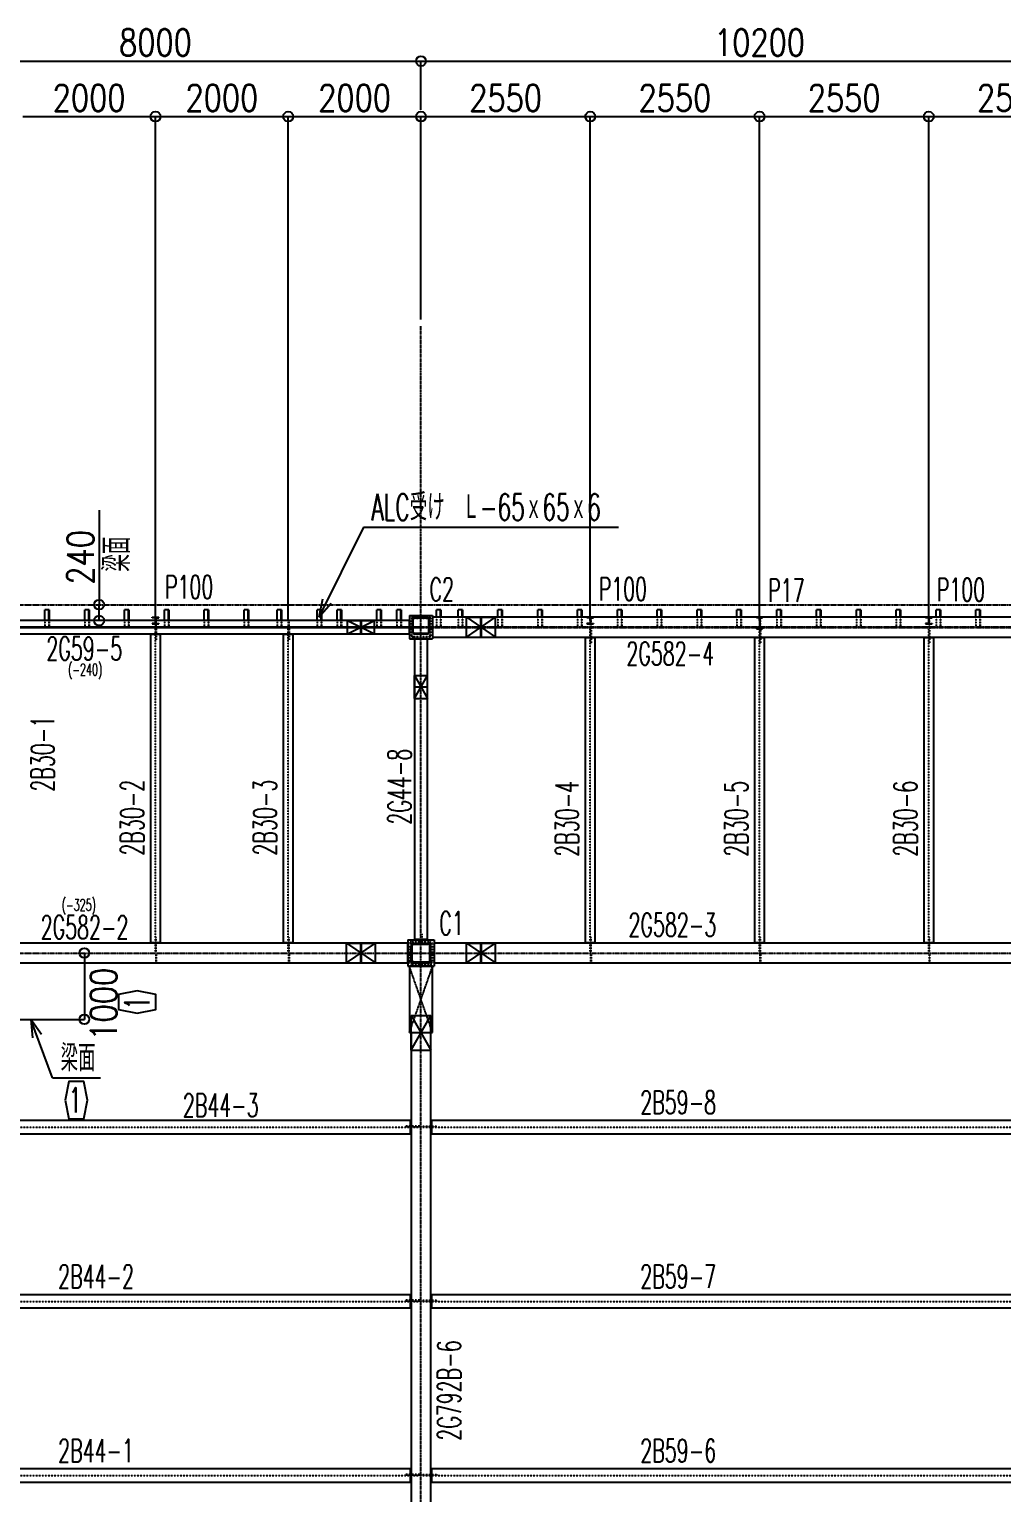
# Model space of a CAD drawing. Header units: millimetres. Extents: x -87051 to 180003, y -2961 to 97158.
# Drawn here: x 24779 to 39429, y 31966 to 54023 of the extents above; entities that cross this region are included whole.
import ezdxf
from ezdxf.enums import TextEntityAlignment as Align

# ---------------------------------------------------------------- set-up
doc = ezdxf.new("R2010")
doc.units = ezdxf.units.MM
doc.header["$LTSCALE"] = 0.2
doc.linetypes.add('CENTER', pattern=[2, 1.25, -0.25, 0.25, -0.25])
doc.linetypes.add('HIDDEN', pattern=[0.375, 0.25, -0.125])
doc.layers.add('梁側', color=7, linetype='Continuous')
doc.styles.get("Standard").update_dxf_attribs({"font": 'simplex.shx', "width": 0.8, "height": 700, "bigfont": 'extfont2.shx'})

msp = doc.modelspace()

# ---------------------------------------------------------------- linework, layer by layer
at = {"color": 8, "linetype": 'Continuous'}
for p, q in [((22680.4, 53542.8), (30680.4, 53542.8)), ((30680.4, 52807.7), (30680.4, 53542.8)), ((30680.4, 53542.8), (40880.4, 53542.8)), ((30680.4, 52807.7), (30680.4, 53542.8)), ((24680.4, 52707.7), (26680.4, 52707.7)), ((26680.4, 45111.1), (26680.4, 52707.7)), ((26680.4, 52707.7), (28680.4, 52707.7)), ((26680.4, 45111.1), (26680.4, 52707.7)), ((28680.4, 45111.1), (28680.4, 52707.7)), ((28680.4, 52707.7), (30680.4, 52707.7)), ((28680.4, 45111.1), (28680.4, 52707.7)), ((30680.4, 49650.6), (30680.4, 52707.7)), ((30680.4, 52707.7), (33230.4, 52707.7)), ((30680.4, 49650.6), (30680.4, 52707.7)), ((33230.4, 45110.6), (33230.4, 52707.7)), ((33230.4, 52707.7), (35780.4, 52707.7)), ((33230.4, 45110.6), (33230.4, 52707.7)), ((35780.4, 45110.6), (35780.4, 52707.7)), ((35780.4, 52707.7), (38330.4, 52707.7)), ((35780.4, 45110.6), (35780.4, 52707.7)), ((38330.4, 45110.6), (38330.4, 52707.7)), ((38330.4, 52707.7), (40880.4, 52707.7)), ((38330.4, 45110.6), (38330.4, 52707.7)), ((25830.9, 46772.8), (25830.9, 45350.6)), ((29813.9, 46520.9), (29143.3, 45160.6)), ((29813.9, 46520.9), (33653.9, 46520.9)), ((25080.4, 45270.6), (25015.4, 45270.6)), ((25015.4, 45110.6), (25015.4, 45270.6)), ((25074.4, 45110.6), (25074.4, 45270.6)), ((25080.4, 45270.6), (25080.4, 45110.6)), ((25680.4, 45270.6), (25615.4, 45270.6)), ((25615.4, 45110.6), (25615.4, 45270.6)), ((25674.4, 45110.6), (25674.4, 45270.6)), ((25680.4, 45270.6), (25680.4, 45110.6)), ((25830.9, 45110.6), (25830.9, 45350.6)), ((26280.4, 45270.6), (26215.4, 45270.6)), ((26215.4, 45110.6), (26215.4, 45270.6)), ((26274.4, 45110.6), (26274.4, 45270.6)), ((26280.4, 45270.6), (26280.4, 45110.6)), ((26880.4, 45270.6), (26815.4, 45270.6)), ((26815.4, 45110.6), (26815.4, 45270.6)), ((26874.4, 45110.6), (26874.4, 45270.6)), ((26880.4, 45270.6), (26880.4, 45110.6)), ((27480.4, 45270.6), (27415.4, 45270.6)), ((27415.4, 45110.6), (27415.4, 45270.6)), ((27474.4, 45110.6), (27474.4, 45270.6)), ((27480.4, 45270.6), (27480.4, 45110.6)), ((28080.4, 45270.6), (28015.4, 45270.6)), ((28015.4, 45110.6), (28015.4, 45270.6)), ((28074.4, 45110.6), (28074.4, 45270.6)), ((28080.4, 45270.6), (28080.4, 45110.6)), ((28580.4, 45270.6), (28515.4, 45270.6)), ((28515.4, 45110.6), (28515.4, 45270.6)), ((28574.4, 45110.6), (28574.4, 45270.6)), ((28580.4, 45270.6), (28580.4, 45110.6)), ((29180.4, 45270.6), (29115.4, 45270.6)), ((29115.4, 45110.6), (29115.4, 45270.6)), ((29197.9, 45435.2), (29143.3, 45160.6)), ((29143.3, 45160.6), (29327.9, 45371.1)), ((29174.4, 45110.6), (29174.4, 45270.6)), ((29180.4, 45270.6), (29180.4, 45110.6)), ((29480.4, 45270.6), (29415.4, 45270.6)), ((29415.4, 45110.6), (29415.4, 45270.6)), ((29474.4, 45110.6), (29474.4, 45270.6)), ((29480.4, 45270.6), (29480.4, 45110.6)), ((30080.4, 45270.6), (30015.4, 45270.6)), ((30015.4, 45110.6), (30015.4, 45270.6)), ((30074.4, 45110.6), (30074.4, 45270.6)), ((30080.4, 45270.6), (30080.4, 45110.6)), ((30380.4, 45270.6), (30315.4, 45270.6)), ((30315.4, 45110.6), (30315.4, 45270.6)), ((30374.4, 45110.6), (30374.4, 45270.6)), ((30380.4, 45270.6), (30380.4, 45110.6)), ((30980.4, 45270.6), (30915.4, 45270.6)), ((30915.4, 45160.6), (30915.4, 45270.6)), ((30974.4, 45160.6), (30974.4, 45270.6)), ((30980.4, 45270.6), (30980.4, 45160.6)), ((31305.4, 45270.6), (31240.4, 45270.6)), ((31240.4, 45160.6), (31240.4, 45270.6)), ((31299.4, 45160.6), (31299.4, 45270.6)), ((31305.4, 45270.6), (31305.4, 45160.6)), ((31905.4, 45270.6), (31840.4, 45270.6)), ((31840.4, 45160.6), (31840.4, 45270.6)), ((31899.4, 45160.6), (31899.4, 45270.6)), ((31905.4, 45270.6), (31905.4, 45160.6)), ((32505.4, 45270.6), (32440.4, 45270.6)), ((32440.4, 45160.6), (32440.4, 45270.6)), ((32499.4, 45160.6), (32499.4, 45270.6)), ((32505.4, 45270.6), (32505.4, 45160.6)), ((33105.4, 45270.6), (33040.4, 45270.6)), ((33040.4, 45160.6), (33040.4, 45270.6)), ((33099.4, 45160.6), (33099.4, 45270.6)), ((33105.4, 45270.6), (33105.4, 45160.6)), ((33705.4, 45270.6), (33640.4, 45270.6)), ((33640.4, 45160.6), (33640.4, 45270.6)), ((33699.4, 45160.6), (33699.4, 45270.6)), ((33705.4, 45270.6), (33705.4, 45160.6)), ((34305.4, 45270.6), (34240.4, 45270.6)), ((34240.4, 45160.6), (34240.4, 45270.6)), ((34299.4, 45160.6), (34299.4, 45270.6)), ((34305.4, 45270.6), (34305.4, 45160.6)), ((34905.4, 45270.6), (34840.4, 45270.6)), ((34840.4, 45160.6), (34840.4, 45270.6)), ((34899.4, 45160.6), (34899.4, 45270.6)), ((34905.4, 45270.6), (34905.4, 45160.6)), ((35505.4, 45270.6), (35440.4, 45270.6)), ((35440.4, 45160.6), (35440.4, 45270.6)), ((35499.4, 45160.6), (35499.4, 45270.6)), ((35505.4, 45270.6), (35505.4, 45160.6)), ((36105.4, 45270.6), (36040.4, 45270.6)), ((36040.4, 45160.6), (36040.4, 45270.6)), ((36099.4, 45160.6), (36099.4, 45270.6)), ((36105.4, 45270.6), (36105.4, 45160.6)), ((36705.4, 45270.6), (36640.4, 45270.6)), ((36640.4, 45160.6), (36640.4, 45270.6)), ((36699.4, 45160.6), (36699.4, 45270.6)), ((36705.4, 45270.6), (36705.4, 45160.6)), ((37305.4, 45270.6), (37240.4, 45270.6)), ((37240.4, 45160.6), (37240.4, 45270.6)), ((37299.4, 45160.6), (37299.4, 45270.6)), ((37305.4, 45270.6), (37305.4, 45160.6)), ((37905.4, 45270.6), (37840.4, 45270.6)), ((37840.4, 45160.6), (37840.4, 45270.6)), ((37899.4, 45160.6), (37899.4, 45270.6)), ((37905.4, 45270.6), (37905.4, 45160.6)), ((38505.4, 45270.6), (38440.4, 45270.6)), ((38440.4, 45160.6), (38440.4, 45270.6)), ((38499.4, 45160.6), (38499.4, 45270.6)), ((38505.4, 45270.6), (38505.4, 45160.6)), ((39105.4, 45270.6), (39040.4, 45270.6)), ((39040.4, 45160.6), (39040.4, 45270.6)), ((39099.4, 45160.6), (39099.4, 45270.6)), ((39105.4, 45270.6), (39105.4, 45160.6)), ((22680.4, 45016.1), (30680.4, 45016.1)), ((22680.4, 45006.1), (30680.4, 45006.1)), ((29775.4, 45110.6), (23585.4, 45110.6)), ((26630.4, 45160.6), (26730.4, 45160.6)), ((26630.4, 45152.6), (26630.4, 45160.6)), ((26669.4, 45152.6), (26630.4, 45152.6)), ((26630.4, 45068.6), (26630.4, 45060.6)), ((26669.4, 45068.6), (26630.4, 45068.6)), ((26630.4, 45060.6), (26730.4, 45060.6)), ((26677.4, 45144.6), (26677.4, 45076.6)), ((26683.4, 45144.6), (26683.4, 45076.6)), ((26691.4, 45152.6), (26730.4, 45152.6)), ((26691.4, 45068.6), (26730.4, 45068.6)), ((26730.4, 45152.6), (26730.4, 45160.6)), ((26730.4, 45068.6), (26730.4, 45060.6)), ((29575.4, 45111.1), (29980.4, 45111.1)), ((29575.4, 44911.1), (29575.4, 45111.1)), ((29575.4, 44911.1), (29980.4, 45111.1)), ((29575.4, 45111.1), (29980.4, 44911.1)), ((29775.4, 44911.6), (29775.4, 45110.6)), ((29780.4, 45110.6), (29780.4, 44911.6)), ((30505.4, 45110.6), (29780.4, 45110.6)), ((29980.4, 44911.1), (29980.4, 45111.1)), ((30505.4, 45185.6), (30855.4, 45185.6)), ((30505.4, 45185.6), (30505.4, 44835.6)), ((30505.4, 44911.6), (30505.4, 45110.6)), ((30555.4, 44933.1), (30555.4, 45138.1)), ((30564.4, 44933.1), (30564.4, 45138.1)), ((30577.9, 45160.6), (30782.9, 45160.6)), ((30577.9, 45151.6), (30782.9, 45151.6)), ((30796.4, 44933.1), (30796.4, 45138.1)), ((30805.4, 44933.1), (30805.4, 45138.1)), ((30855.4, 45185.6), (30855.4, 44835.6)), ((30855.4, 45160.6), (30855.4, 44860.6)), ((31580.4, 45160.6), (30855.4, 45160.6)), ((31365.4, 45160.6), (31800.4, 45160.6)), ((31365.4, 44860.6), (31365.4, 45160.6)), ((31365.4, 44860.6), (31800.4, 45160.6)), ((31365.4, 45160.6), (31800.4, 44860.6)), ((31580.4, 44860.6), (31580.4, 45160.6)), ((31585.4, 45160.6), (31585.4, 44860.6)), ((39975.4, 45160.6), (31585.4, 45160.6)), ((31800.4, 44860.6), (31800.4, 45160.6)), ((33180.4, 45160.6), (33280.4, 45160.6)), ((33180.4, 45152.6), (33180.4, 45160.6)), ((33219.4, 45152.6), (33180.4, 45152.6)), ((33180.4, 45068.6), (33180.4, 45060.6)), ((33219.4, 45068.6), (33180.4, 45068.6)), ((33180.4, 45060.6), (33280.4, 45060.6)), ((33227.4, 45144.6), (33227.4, 45076.6)), ((33233.4, 45144.6), (33233.4, 45076.6)), ((33241.4, 45152.6), (33280.4, 45152.6)), ((33241.4, 45068.6), (33280.4, 45068.6)), ((33280.4, 45152.6), (33280.4, 45160.6)), ((33280.4, 45068.6), (33280.4, 45060.6)), ((35735.4, 45160.6), (35825.4, 45160.6)), ((35735.4, 45152.6), (35735.4, 45160.6)), ((35769.9, 45152.6), (35735.4, 45152.6)), ((35777.9, 45144.6), (35777.9, 45001.6)), ((35782.9, 45144.6), (35782.9, 45001.6)), ((35790.9, 45152.6), (35825.4, 45152.6)), ((35825.4, 45152.6), (35825.4, 45160.6)), ((38280.4, 45160.6), (38380.4, 45160.6)), ((38280.4, 45152.6), (38280.4, 45160.6)), ((38319.4, 45152.6), (38280.4, 45152.6)), ((38280.4, 45068.6), (38280.4, 45060.6)), ((38319.4, 45068.6), (38280.4, 45068.6)), ((38280.4, 45060.6), (38380.4, 45060.6)), ((38327.4, 45144.6), (38327.4, 45076.6)), ((38333.4, 45144.6), (38333.4, 45076.6)), ((38341.4, 45152.6), (38380.4, 45152.6)), ((38341.4, 45068.6), (38380.4, 45068.6)), ((38380.4, 45152.6), (38380.4, 45160.6)), ((38380.4, 45068.6), (38380.4, 45060.6)), ((23585.4, 44911.6), (29775.4, 44911.6)), ((26755.4, 44901.6), (26605.4, 44901.6)), ((26605.4, 44901.6), (26605.4, 40260.6)), ((26683.7, 44911.6), (26683.7, 44901.6)), ((26692.7, 44911.6), (26692.7, 44901.6)), ((26755.4, 40260.6), (26755.4, 44901.6)), ((28755.4, 44901.6), (28605.4, 44901.6)), ((28605.4, 44901.6), (28605.4, 40260.6)), ((28683.7, 44911.6), (28683.7, 44901.6)), ((28692.7, 44911.6), (28692.7, 44901.6)), ((28755.4, 40260.6), (28755.4, 44901.6)), ((29575.4, 44911.1), (29980.4, 44911.1)), ((29780.4, 44911.6), (30505.4, 44911.6)), ((30505.4, 44835.6), (30855.4, 44835.6)), ((30577.9, 44919.6), (30782.9, 44919.6)), ((30577.9, 44910.6), (30782.9, 44910.6)), ((30779.9, 44835.6), (30580.9, 44835.6)), ((30580.9, 44835.6), (30580.9, 44110.6)), ((30779.9, 44110.6), (30779.9, 44835.6)), ((30855.4, 44860.6), (31580.4, 44860.6)), ((31365.4, 44860.6), (31800.4, 44860.6)), ((31585.4, 44860.6), (39975.4, 44860.6)), ((33305.4, 44850.6), (33155.4, 44850.6)), ((33155.4, 44850.6), (33155.4, 40260.6)), ((33233.7, 44860.6), (33233.7, 44850.6)), ((33242.7, 44860.6), (33242.7, 44850.6)), ((33305.4, 40260.6), (33305.4, 44850.6)), ((35855.4, 44850.6), (35705.4, 44850.6)), ((35705.4, 44850.6), (35705.4, 40260.6)), ((35735.4, 44993.6), (35735.4, 44985.6)), ((35769.9, 44993.6), (35735.4, 44993.6)), ((35735.4, 44985.6), (35825.4, 44985.6)), ((35783.7, 44860.6), (35783.7, 44850.6)), ((35790.9, 44993.6), (35825.4, 44993.6)), ((35792.7, 44860.6), (35792.7, 44850.6)), ((35825.4, 44993.6), (35825.4, 44985.6)), ((35855.4, 40260.6), (35855.4, 44850.6)), ((38405.4, 44850.6), (38255.4, 44850.6)), ((38255.4, 44850.6), (38255.4, 40260.6)), ((38333.7, 44860.6), (38333.7, 44850.6)), ((38342.7, 44860.6), (38342.7, 44850.6)), ((38405.4, 40260.6), (38405.4, 44850.6)), ((30580.4, 44280.6), (30780.4, 44280.6)), ((30580.4, 43935.6), (30580.4, 44280.6)), ((30580.4, 43935.6), (30780.4, 44280.6)), ((30580.4, 44280.6), (30780.4, 43935.6)), ((30780.4, 43935.6), (30780.4, 44280.6)), ((30580.4, 43935.6), (30780.4, 43935.6)), ((30580.9, 44110.6), (30779.9, 44110.6)), ((30779.9, 44105.6), (30580.9, 44105.6)), ((30580.9, 44105.6), (30580.9, 40310.6)), ((30779.9, 40310.6), (30779.9, 44105.6)), ((29775.4, 40250.6), (23585.4, 40250.6)), ((26605.4, 40260.6), (26755.4, 40260.6)), ((26683.7, 40250.6), (26683.7, 40260.6)), ((26692.7, 40250.6), (26692.7, 40260.6)), ((28605.4, 40260.6), (28755.4, 40260.6)), ((28683.7, 40250.6), (28683.7, 40260.6)), ((28692.7, 40250.6), (28692.7, 40260.6)), ((29560.4, 40250.6), (29995.4, 40250.6)), ((29560.4, 39950.6), (29560.4, 40250.6)), ((29560.4, 39950.6), (29995.4, 40250.6)), ((29560.4, 40250.6), (29995.4, 39950.6)), ((29775.4, 39950.6), (29775.4, 40250.6)), ((29780.4, 40250.6), (29780.4, 39950.6)), ((30480.4, 40250.6), (29780.4, 40250.6)), ((29995.4, 39950.6), (29995.4, 40250.6)), ((30480.4, 40300.6), (30880.4, 40300.6)), ((30480.4, 40300.6), (30480.4, 39900.6)), ((30480.4, 39950.6), (30480.4, 40250.6)), ((30530.4, 39990.6), (30530.4, 40210.6)), ((30546.4, 39990.6), (30546.4, 40210.6)), ((30570.4, 40250.6), (30790.4, 40250.6)), ((30570.4, 40234.6), (30790.4, 40234.6)), ((30580.9, 40310.6), (30779.9, 40310.6)), ((30684.4, 40300.6), (30684.4, 40310.6)), ((30696.4, 40300.6), (30696.4, 40310.6)), ((30814.4, 39990.6), (30814.4, 40210.6)), ((30830.4, 39990.6), (30830.4, 40210.6)), ((30880.4, 40300.6), (30880.4, 39900.6)), ((30880.4, 40250.6), (30880.4, 39950.6)), ((31580.4, 40250.6), (30880.4, 40250.6)), ((31365.4, 40250.6), (31800.4, 40250.6)), ((31365.4, 39950.6), (31365.4, 40250.6)), ((31365.4, 39950.6), (31800.4, 40250.6)), ((31365.4, 40250.6), (31800.4, 39950.6)), ((31580.4, 39950.6), (31580.4, 40250.6)), ((31585.4, 40250.6), (31585.4, 39950.6)), ((39975.4, 40250.6), (31585.4, 40250.6)), ((31800.4, 39950.6), (31800.4, 40250.6)), ((33155.4, 40260.6), (33305.4, 40260.6)), ((33233.7, 40250.6), (33233.7, 40260.6)), ((33242.7, 40250.6), (33242.7, 40260.6)), ((35705.4, 40260.6), (35855.4, 40260.6)), ((35783.7, 40250.6), (35783.7, 40260.6)), ((35792.7, 40250.6), (35792.7, 40260.6)), ((38255.4, 40260.6), (38405.4, 40260.6)), ((38333.7, 40250.6), (38333.7, 40260.6)), ((38342.7, 40250.6), (38342.7, 40260.6)), ((23585.4, 39950.6), (29775.4, 39950.6)), ((25608.8, 40100.6), (25608.8, 39100.6)), ((29560.4, 39950.6), (29995.4, 39950.6)), ((29780.4, 39950.6), (30480.4, 39950.6)), ((30570.4, 39966.6), (30790.4, 39966.6)), ((30570.4, 39950.6), (30790.4, 39950.6)), ((30880.4, 39950.6), (31580.4, 39950.6)), ((31365.4, 39950.6), (31800.4, 39950.6)), ((31585.4, 39950.6), (39975.4, 39950.6)), ((30480.4, 39900.6), (30880.4, 39900.6)), ((30855.4, 39900.6), (30505.4, 39900.6)), ((30505.4, 39900.6), (30505.4, 38900.6)), ((30855.4, 38900.6), (30855.4, 39900.6)), ((24255.1, 39100.6), (25608.8, 39100.6)), ((24965.1, 38872.3), (24803, 39100.6)), ((24803, 39100.6), (24829.3, 38821.9)), ((25130.6, 38219.1), (24803, 39100.6)), ((30530.4, 39160.6), (30830.4, 39160.6)), ((30530.4, 38635.6), (30530.4, 39160.6)), ((30530.4, 38635.6), (30830.4, 39160.6)), ((30530.4, 39160.6), (30830.4, 38635.6)), ((30830.4, 38635.6), (30830.4, 39160.6)), ((30505.4, 38900.6), (30855.4, 38900.6)), ((30830.4, 38895.6), (30530.4, 38895.6)), ((30530.4, 38895.6), (30530.4, 30805.6)), ((30830.4, 30805.6), (30830.4, 38895.6)), ((30530.4, 38635.6), (30830.4, 38635.6)), ((25130.6, 38219.1), (25850.6, 38219.1)), ((30520.4, 37575.1), (22840.4, 37575.1)), ((30520.4, 37376.1), (30520.4, 37575.1)), ((30840.4, 37575.1), (30840.4, 37376.1)), ((40720.4, 37575.1), (30840.4, 37575.1)), ((22840.4, 37376.1), (30520.4, 37376.1)), ((30530.4, 37491.6), (30520.4, 37491.6)), ((30530.4, 37479.6), (30520.4, 37479.6)), ((30830.4, 37492.6), (30840.4, 37492.6)), ((30830.4, 37480.6), (30840.4, 37480.6)), ((30840.4, 37376.1), (40720.4, 37376.1)), ((30520.4, 34950.1), (22840.4, 34950.1)), ((30520.4, 34751.1), (30520.4, 34950.1)), ((30530.4, 34866.6), (30520.4, 34866.6)), ((30530.4, 34854.6), (30520.4, 34854.6)), ((30830.4, 34867.6), (30840.4, 34867.6)), ((30830.4, 34855.6), (30840.4, 34855.6)), ((30840.4, 34950.1), (30840.4, 34751.1)), ((40720.4, 34950.1), (30840.4, 34950.1)), ((22840.4, 34751.1), (30520.4, 34751.1)), ((30840.4, 34751.1), (40720.4, 34751.1)), ((30520.4, 32325.1), (22840.4, 32325.1)), ((30520.4, 32126.1), (30520.4, 32325.1)), ((30530.4, 32241.6), (30520.4, 32241.6)), ((30530.4, 32229.6), (30520.4, 32229.6)), ((30830.4, 32242.6), (30840.4, 32242.6)), ((30830.4, 32230.6), (30840.4, 32230.6)), ((30840.4, 32325.1), (30840.4, 32126.1)), ((40720.4, 32325.1), (30840.4, 32325.1)), ((22840.4, 32126.1), (30520.4, 32126.1)), ((30840.4, 32126.1), (40720.4, 32126.1))]:
    msp.add_line(p, q, dxfattribs=at)
at = {"color": 8, "linetype": 'CENTER'}
for p, q in [((30680.4, 16438.1), (30680.4, 49550.6)), ((10730.4, 45350.6), (60682.7, 45350.6)), ((30680.4, 45016.6), (40880.4, 45016.6)), ((30680.4, 45004.6), (40880.4, 45004.6)), ((10730.4, 40100.6), (60682.7, 40100.6))]:
    msp.add_line(p, q, dxfattribs=at)
at = {"color": 8, "linetype": 'HIDDEN'}
for p, q in [((22680.4, 45011.1), (30680.4, 45011.1)), ((25015.4, 45110.6), (25015.4, 45016.1)), ((25015.4, 45016.1), (25080.4, 45016.1)), ((25074.4, 45110.6), (25074.4, 45016.1)), ((25080.4, 45110.6), (25080.4, 45016.1)), ((25615.4, 45110.6), (25615.4, 45016.1)), ((25615.4, 45016.1), (25680.4, 45016.1)), ((25674.4, 45110.6), (25674.4, 45016.1)), ((25680.4, 45110.6), (25680.4, 45016.1)), ((26215.4, 45110.6), (26215.4, 45016.1)), ((26215.4, 45016.1), (26280.4, 45016.1)), ((26274.4, 45110.6), (26274.4, 45016.1)), ((26280.4, 45110.6), (26280.4, 45016.1)), ((26680.4, 40100.6), (26680.4, 45011.1)), ((26683.7, 45016.1), (26683.7, 45110.6)), ((26683.7, 45110.6), (26692.7, 45110.6)), ((26683.7, 45016.1), (26692.7, 45016.1)), ((26683.7, 45006.1), (26683.7, 44911.6)), ((26683.7, 45006.1), (26692.7, 45006.1)), ((26692.7, 45016.1), (26692.7, 45110.6)), ((26692.7, 45006.1), (26692.7, 44911.6)), ((26815.4, 45110.6), (26815.4, 45016.1)), ((26815.4, 45016.1), (26880.4, 45016.1)), ((26874.4, 45110.6), (26874.4, 45016.1)), ((26880.4, 45110.6), (26880.4, 45016.1)), ((27415.4, 45110.6), (27415.4, 45016.1)), ((27415.4, 45016.1), (27480.4, 45016.1)), ((27474.4, 45110.6), (27474.4, 45016.1)), ((27480.4, 45110.6), (27480.4, 45016.1)), ((28015.4, 45110.6), (28015.4, 45016.1)), ((28015.4, 45016.1), (28080.4, 45016.1)), ((28074.4, 45110.6), (28074.4, 45016.1)), ((28080.4, 45110.6), (28080.4, 45016.1)), ((28515.4, 45110.6), (28515.4, 45016.1)), ((28515.4, 45016.1), (28580.4, 45016.1)), ((28574.4, 45110.6), (28574.4, 45016.1)), ((28580.4, 45110.6), (28580.4, 45016.1)), ((28680.4, 40100.6), (28680.4, 45011.1)), ((28683.7, 45016.1), (28683.7, 45110.6)), ((28683.7, 45110.6), (28692.7, 45110.6)), ((28683.7, 45016.1), (28692.7, 45016.1)), ((28683.7, 45006.1), (28683.7, 44911.6)), ((28683.7, 45006.1), (28692.7, 45006.1)), ((28692.7, 45016.1), (28692.7, 45110.6)), ((28692.7, 45006.1), (28692.7, 44911.6)), ((29115.4, 45110.6), (29115.4, 45016.1)), ((29115.4, 45016.1), (29180.4, 45016.1)), ((29174.4, 45110.6), (29174.4, 45016.1)), ((29180.4, 45110.6), (29180.4, 45016.1)), ((29415.4, 45110.6), (29415.4, 45016.1)), ((29415.4, 45016.1), (29480.4, 45016.1)), ((29474.4, 45110.6), (29474.4, 45016.1)), ((29480.4, 45110.6), (29480.4, 45016.1)), ((30015.4, 45110.6), (30015.4, 45016.1)), ((30015.4, 45016.1), (30080.4, 45016.1)), ((30074.4, 45110.6), (30074.4, 45016.1)), ((30080.4, 45110.6), (30080.4, 45016.1)), ((30315.4, 45110.6), (30315.4, 45016.1)), ((30315.4, 45016.1), (30380.4, 45016.1)), ((30374.4, 45110.6), (30374.4, 45016.1)), ((30380.4, 45110.6), (30380.4, 45016.1)), ((30530.4, 44890.6), (30530.4, 45130.6)), ((30542.4, 44890.6), (30542.4, 45130.6)), ((30560.4, 45160.6), (30800.4, 45160.6)), ((30560.4, 45148.6), (30800.4, 45148.6)), ((30680.4, 45010.6), (40880.4, 45010.6)), ((30818.4, 44890.6), (30818.4, 45130.6)), ((30830.4, 44890.6), (30830.4, 45130.6)), ((30915.4, 45160.6), (30915.4, 45016.6)), ((30974.4, 45160.6), (30974.4, 45016.6)), ((30980.4, 45160.6), (30980.4, 45016.6)), ((31240.4, 45160.6), (31240.4, 45016.6)), ((31299.4, 45160.6), (31299.4, 45016.6)), ((31305.4, 45160.6), (31305.4, 45016.6)), ((31840.4, 45160.6), (31840.4, 45016.6)), ((31899.4, 45160.6), (31899.4, 45016.6)), ((31905.4, 45160.6), (31905.4, 45016.6)), ((32440.4, 45160.6), (32440.4, 45016.6)), ((32499.4, 45160.6), (32499.4, 45016.6)), ((32505.4, 45160.6), (32505.4, 45016.6)), ((33040.4, 45160.6), (33040.4, 45016.6)), ((33099.4, 45160.6), (33099.4, 45016.6)), ((33105.4, 45160.6), (33105.4, 45016.6)), ((33230.4, 40100.6), (33230.4, 45010.6)), ((33233.7, 45016.6), (33233.7, 45160.6)), ((33233.7, 45160.6), (33242.7, 45160.6)), ((33233.7, 45016.6), (33242.7, 45016.6)), ((33233.7, 45004.6), (33233.7, 44860.6)), ((33233.7, 45004.6), (33242.7, 45004.6)), ((33242.7, 45016.6), (33242.7, 45160.6)), ((33242.7, 45004.6), (33242.7, 44860.6)), ((33640.4, 45160.6), (33640.4, 45016.6)), ((33699.4, 45160.6), (33699.4, 45016.6)), ((33705.4, 45160.6), (33705.4, 45016.6)), ((34240.4, 45160.6), (34240.4, 45016.6)), ((34299.4, 45160.6), (34299.4, 45016.6)), ((34305.4, 45160.6), (34305.4, 45016.6)), ((34840.4, 45160.6), (34840.4, 45016.6)), ((34899.4, 45160.6), (34899.4, 45016.6)), ((34905.4, 45160.6), (34905.4, 45016.6)), ((35440.4, 45160.6), (35440.4, 45016.6)), ((35499.4, 45160.6), (35499.4, 45016.6)), ((35505.4, 45160.6), (35505.4, 45016.6)), ((35780.4, 40100.6), (35780.4, 45010.6)), ((35783.7, 45016.6), (35783.7, 45160.6)), ((35783.7, 45160.6), (35792.7, 45160.6)), ((35783.7, 45016.6), (35792.7, 45016.6)), ((35783.7, 45004.6), (35783.7, 44860.6)), ((35783.7, 45004.6), (35792.7, 45004.6)), ((35792.7, 45016.6), (35792.7, 45160.6)), ((35792.7, 45004.6), (35792.7, 44860.6)), ((36040.4, 45160.6), (36040.4, 45016.6)), ((36099.4, 45160.6), (36099.4, 45016.6)), ((36105.4, 45160.6), (36105.4, 45016.6)), ((36640.4, 45160.6), (36640.4, 45016.6)), ((36699.4, 45160.6), (36699.4, 45016.6)), ((36705.4, 45160.6), (36705.4, 45016.6)), ((37240.4, 45160.6), (37240.4, 45016.6)), ((37299.4, 45160.6), (37299.4, 45016.6)), ((37305.4, 45160.6), (37305.4, 45016.6)), ((37840.4, 45160.6), (37840.4, 45016.6)), ((37899.4, 45160.6), (37899.4, 45016.6)), ((37905.4, 45160.6), (37905.4, 45016.6)), ((38330.4, 40100.6), (38330.4, 45010.6)), ((38333.7, 45016.6), (38333.7, 45160.6)), ((38333.7, 45160.6), (38342.7, 45160.6)), ((38333.7, 45016.6), (38342.7, 45016.6)), ((38333.7, 45004.6), (38333.7, 44860.6)), ((38333.7, 45004.6), (38342.7, 45004.6)), ((38342.7, 45016.6), (38342.7, 45160.6)), ((38342.7, 45004.6), (38342.7, 44860.6)), ((38440.4, 45160.6), (38440.4, 45016.6)), ((38499.4, 45160.6), (38499.4, 45016.6)), ((38505.4, 45160.6), (38505.4, 45016.6)), ((39040.4, 45160.6), (39040.4, 45016.6)), ((39099.4, 45160.6), (39099.4, 45016.6)), ((39105.4, 45160.6), (39105.4, 45016.6)), ((26683.7, 44901.6), (26683.7, 44821.6)), ((26683.7, 44821.6), (26692.7, 44821.6)), ((26692.7, 44901.6), (26692.7, 44821.6)), ((28683.7, 44901.6), (28683.7, 44821.6)), ((28683.7, 44821.6), (28692.7, 44821.6)), ((28692.7, 44901.6), (28692.7, 44821.6)), ((30560.4, 44872.6), (30800.4, 44872.6)), ((30560.4, 44860.6), (30800.4, 44860.6)), ((33233.7, 44850.6), (33233.7, 44770.6)), ((33242.7, 44850.6), (33242.7, 44770.6)), ((35783.7, 44850.6), (35783.7, 44770.6)), ((35792.7, 44850.6), (35792.7, 44770.6)), ((38333.7, 44850.6), (38333.7, 44770.6)), ((38342.7, 44850.6), (38342.7, 44770.6)), ((33233.7, 44770.6), (33242.7, 44770.6)), ((35783.7, 44770.6), (35792.7, 44770.6)), ((38333.7, 44770.6), (38342.7, 44770.6)), ((30684.4, 40310.6), (30684.4, 40390.6)), ((30684.4, 40390.6), (30696.4, 40390.6)), ((30696.4, 40310.6), (30696.4, 40390.6)), ((26683.7, 40260.6), (26683.7, 40340.6)), ((26683.7, 40340.6), (26692.7, 40340.6)), ((26683.7, 40106.6), (26683.7, 40250.6)), ((26692.7, 40260.6), (26692.7, 40340.6)), ((26692.7, 40106.6), (26692.7, 40250.6)), ((28683.7, 40260.6), (28683.7, 40340.6)), ((28683.7, 40340.6), (28692.7, 40340.6)), ((28683.7, 40106.6), (28683.7, 40250.6)), ((28692.7, 40260.6), (28692.7, 40340.6)), ((28692.7, 40106.6), (28692.7, 40250.6)), ((30505.4, 39973.1), (30505.4, 40228.1)), ((30524.4, 39973.1), (30524.4, 40228.1)), ((30552.9, 40275.6), (30807.9, 40275.6)), ((30552.9, 40256.6), (30807.9, 40256.6)), ((30684.4, 40275.6), (30684.4, 40300.6)), ((30684.4, 40275.6), (30696.4, 40275.6)), ((30696.4, 40275.6), (30696.4, 40300.6)), ((30836.4, 39973.1), (30836.4, 40228.1)), ((30855.4, 39973.1), (30855.4, 40228.1)), ((33233.7, 40260.6), (33233.7, 40340.6)), ((33233.7, 40340.6), (33242.7, 40340.6)), ((33233.7, 40106.6), (33233.7, 40250.6)), ((33242.7, 40260.6), (33242.7, 40340.6)), ((33242.7, 40106.6), (33242.7, 40250.6)), ((35783.7, 40260.6), (35783.7, 40340.6)), ((35783.7, 40340.6), (35792.7, 40340.6)), ((35783.7, 40106.6), (35783.7, 40250.6)), ((35792.7, 40260.6), (35792.7, 40340.6)), ((35792.7, 40106.6), (35792.7, 40250.6)), ((38333.7, 40260.6), (38333.7, 40340.6)), ((38333.7, 40340.6), (38342.7, 40340.6)), ((38333.7, 40106.6), (38333.7, 40250.6)), ((38342.7, 40260.6), (38342.7, 40340.6)), ((38342.7, 40106.6), (38342.7, 40250.6)), ((26683.7, 40106.6), (26692.7, 40106.6)), ((26683.7, 40094.6), (26683.7, 39950.6)), ((26683.7, 40094.6), (26692.7, 40094.6)), ((26683.7, 39950.6), (26692.7, 39950.6)), ((26692.7, 40094.6), (26692.7, 39950.6)), ((28683.7, 40106.6), (28692.7, 40106.6)), ((28683.7, 40094.6), (28683.7, 39950.6)), ((28683.7, 40094.6), (28692.7, 40094.6)), ((28683.7, 39950.6), (28692.7, 39950.6)), ((28692.7, 40094.6), (28692.7, 39950.6)), ((30552.9, 39944.6), (30807.9, 39944.6)), ((30552.9, 39925.6), (30807.9, 39925.6)), ((33233.7, 40106.6), (33242.7, 40106.6)), ((33233.7, 40094.6), (33233.7, 39950.6)), ((33233.7, 40094.6), (33242.7, 40094.6)), ((33233.7, 39950.6), (33242.7, 39950.6)), ((33242.7, 40094.6), (33242.7, 39950.6)), ((35783.7, 40106.6), (35792.7, 40106.6)), ((35783.7, 40094.6), (35783.7, 39950.6)), ((35783.7, 40094.6), (35792.7, 40094.6)), ((35783.7, 39950.6), (35792.7, 39950.6)), ((35792.7, 40094.6), (35792.7, 39950.6)), ((38333.7, 40106.6), (38342.7, 40106.6)), ((38333.7, 40094.6), (38333.7, 39950.6)), ((38333.7, 40094.6), (38342.7, 40094.6)), ((38333.7, 39950.6), (38342.7, 39950.6)), ((38342.7, 40094.6), (38342.7, 39950.6)), ((30505.4, 38900.6), (30855.4, 39900.6)), ((30855.4, 38900.6), (30505.4, 39900.6)), ((22680.4, 37475.6), (30680.4, 37475.6)), ((30520.4, 37491.6), (30440.4, 37491.6)), ((30440.4, 37491.6), (30440.4, 37479.6)), ((30520.4, 37479.6), (30440.4, 37479.6)), ((30673.4, 37491.6), (30530.4, 37491.6)), ((30673.4, 37479.6), (30530.4, 37479.6)), ((30673.4, 37491.6), (30673.4, 37479.6)), ((30680.4, 37475.6), (40880.4, 37475.6)), ((30687.4, 37492.6), (30830.4, 37492.6)), ((30687.4, 37492.6), (30687.4, 37480.6)), ((30687.4, 37480.6), (30830.4, 37480.6)), ((30840.4, 37492.6), (30920.4, 37492.6)), ((30840.4, 37480.6), (30920.4, 37480.6)), ((30920.4, 37492.6), (30920.4, 37480.6)), ((22680.4, 34850.6), (30680.4, 34850.6)), ((30520.4, 34866.6), (30440.4, 34866.6)), ((30440.4, 34866.6), (30440.4, 34854.6)), ((30520.4, 34854.6), (30440.4, 34854.6)), ((30673.4, 34866.6), (30530.4, 34866.6)), ((30673.4, 34854.6), (30530.4, 34854.6)), ((30673.4, 34866.6), (30673.4, 34854.6)), ((30680.4, 34850.6), (40880.4, 34850.6)), ((30687.4, 34867.6), (30830.4, 34867.6)), ((30687.4, 34867.6), (30687.4, 34855.6)), ((30687.4, 34855.6), (30830.4, 34855.6)), ((30840.4, 34867.6), (30920.4, 34867.6)), ((30840.4, 34855.6), (30920.4, 34855.6)), ((30920.4, 34867.6), (30920.4, 34855.6)), ((22680.4, 32225.6), (30680.4, 32225.6)), ((30520.4, 32241.6), (30440.4, 32241.6)), ((30440.4, 32241.6), (30440.4, 32229.6)), ((30520.4, 32229.6), (30440.4, 32229.6)), ((30673.4, 32241.6), (30530.4, 32241.6)), ((30673.4, 32229.6), (30530.4, 32229.6)), ((30673.4, 32241.6), (30673.4, 32229.6)), ((30680.4, 32225.6), (40880.4, 32225.6)), ((30687.4, 32242.6), (30830.4, 32242.6)), ((30687.4, 32242.6), (30687.4, 32230.6)), ((30687.4, 32230.6), (30830.4, 32230.6)), ((30840.4, 32242.6), (30920.4, 32242.6)), ((30840.4, 32230.6), (30920.4, 32230.6)), ((30920.4, 32242.6), (30920.4, 32230.6))]:
    msp.add_line(p, q, dxfattribs=at)
at = {"color": 8, "linetype": 'Continuous'}
for centre in [(30680.4, 53542.8), (30680.4, 53542.8), (26680.4, 52707.7), (26680.4, 52707.7), (28680.4, 52707.7), (28680.4, 52707.7), (30680.4, 52707.7), (30680.4, 52707.7), (33230.4, 52707.7), (33230.4, 52707.7), (35780.4, 52707.7), (35780.4, 52707.7), (38330.4, 52707.7), (38330.4, 52707.7), (25830.9, 45350.6), (25830.9, 45110.6), (25608.8, 40100.6), (25608.8, 39100.6)]:
    msp.add_circle(centre, 75, dxfattribs=at)
for centre, radius, start, end in [((26669.4, 45144.6), 8, 0, 90), ((26669.4, 45076.6), 8, 270, 0), ((26691.4, 45144.6), 8, 90, 180), ((26691.4, 45076.6), 8, 180, 270), ((30577.9, 45138.1), 22.5, 90, 180), ((30577.9, 45138.1), 13.5, 90, 180), ((30782.9, 45138.1), 22.5, 0, 90), ((30782.9, 45138.1), 13.5, 0, 90), ((33219.4, 45144.6), 8, 0, 90), ((33219.4, 45076.6), 8, 270, 0), ((33241.4, 45144.6), 8, 90, 180), ((33241.4, 45076.6), 8, 180, 270), ((35769.9, 45144.6), 8, 0, 90), ((35769.9, 45001.6), 8, 270, 0), ((35790.9, 45144.6), 8, 90, 180), ((35790.9, 45001.6), 8, 180, 270), ((38319.4, 45144.6), 8, 0, 90), ((38319.4, 45076.6), 8, 270, 0), ((38341.4, 45144.6), 8, 90, 180), ((38341.4, 45076.6), 8, 180, 270), ((30577.9, 44933.1), 22.5, 180, 270), ((30577.9, 44933.1), 13.5, 180, 270), ((30782.9, 44933.1), 22.5, 270, 0), ((30782.9, 44933.1), 13.5, 270, 0), ((30570.4, 40210.6), 40, 90, 180), ((30570.4, 40210.6), 24, 90, 180), ((30790.4, 40210.6), 40, 0, 90), ((30790.4, 40210.6), 24, 0, 90), ((30570.4, 39990.6), 40, 180, 270), ((30570.4, 39990.6), 24, 180, 270), ((30790.4, 39990.6), 40, 270, 0), ((30790.4, 39990.6), 24, 270, 0)]:
    msp.add_arc(centre, radius, start, end, dxfattribs=at)
at = {"color": 8, "linetype": 'HIDDEN'}
for centre, radius, start, end in [((30560.4, 45130.6), 30, 90, 180), ((30560.4, 45130.6), 18, 90, 180), ((30800.4, 45130.6), 30, 0, 90), ((30800.4, 45130.6), 18, 0, 90), ((30560.4, 44890.6), 30, 180, 270), ((30560.4, 44890.6), 18, 180, 270), ((30800.4, 44890.6), 30, 270, 0), ((30800.4, 44890.6), 18, 270, 0), ((30552.9, 40228.1), 47.5, 90, 180), ((30552.9, 40228.1), 28.5, 90, 180), ((30807.9, 40228.1), 47.5, 0, 90), ((30807.9, 40228.1), 28.5, 0, 90), ((30552.9, 39973.1), 47.5, 180, 270), ((30552.9, 39973.1), 28.5, 180, 270), ((30807.9, 39973.1), 47.5, 270, 0), ((30807.9, 39973.1), 28.5, 270, 0)]:
    msp.add_arc(centre, radius, start, end, dxfattribs=at)
at = {"layer": '梁側', "color": 8, "linetype": 'Continuous'}
for points in [[(26403.4, 39194.3), (26684.6, 39250.6), (26684.6, 39475.6), (26403.4, 39531.8), (26122.1, 39475.6), (26122.1, 39250.6), (26403.4, 39194.3)], [(25317.3, 37883.7), (25373.6, 37602.5), (25598.6, 37602.5), (25654.8, 37883.7), (25598.6, 38165), (25373.6, 38165), (25317.3, 37883.7)]]:
    msp.add_lwpolyline(points, close=True, dxfattribs=at)

# ---------------------------------------------------------------- texts
at = {"color": 8, "width": 0.8}
for s, p in [('8000', (26680.4, 53622.8)), ('10200', (35780.4, 53622.8)), ('2000', (25680.4, 52787.7)), ('2000', (27680.4, 52787.7)), ('2000', (29680.4, 52787.7)), ('2550', (31955.4, 52787.7)), ('2550', (34505.4, 52787.7)), ('2550', (37055.4, 52787.7)), ('2550', (39605.4, 52787.7))]:
    msp.add_text(s, height=400, dxfattribs=at).set_placement(p, align=Align.CENTER)
at = {"color": 8, "width": 0.6}
for s, height, p in [('ALC受け\u3000Ｌ-65ｘ65ｘ6', 400, (29933.9, 46620.9)), ('P100', 350, (26822.6, 45442.1)), ('C2', 350, (30809, 45405.9)), ('P100', 350, (33356.5, 45411.4)), ('P17', 350, (35909.1, 45392.4)), ('P100', 350, (38450.1, 45402.3)), ('2G59-5', 350, (25035.7, 44513.8)), ('2G582-4', 350, (33774.1, 44437.8)), ('(-240)', 175, (25364.3, 44285.3)), ('(-325)', 175, (25268.4, 40738.1)), ('2G582-2', 350, (24950.4, 40314.2)), ('C1', 350, (30955.4, 40375.6)), ('2G582-3', 350, (33806, 40350.6)), ('梁面', 400, (25250.6, 38319.1)), ('2B44-3', 350, (27091.8, 37631.4)), ('2B59-8', 350, (33983.4, 37675.1)), ('2B44-2', 350, (25213.4, 35050.1)), ('2B59-7', 350, (33983.4, 35050.1)), ('2B44-1', 350, (25213.4, 32425.1)), ('2B59-6', 350, (33983.4, 32425.1))]:
    msp.add_text(s, height=height, dxfattribs=at).set_placement(p)
at = {"color": 8}
for s, height, width, p in [('240', 400, 0.8, (25750.9, 45652.8)), ('2B30-1', 350, 0.6, (25155.6, 42533.3)), ('2G44-8', 350, 0.6, (30532.8, 42035.7)), ('2B30-2', 350, 0.6, (26505.4, 41570)), ('2B30-3', 350, 0.6, (28505.4, 41570)), ('2B30-4', 350, 0.6, (33055.4, 41552.1)), ('2B30-5', 350, 0.6, (35605.4, 41552.1)), ('2B30-6', 350, 0.6, (38155.4, 41552.1)), ('2G792B-6', 350, 0.6, (31278.4, 32750.9))]:
    msp.add_text(s, height=height, rotation=90, dxfattribs=dict(at, width=width)).set_placement(p)
at = {"color": 8, "width": 0.6}
msp.add_text('梁面', height=400, rotation=90, dxfattribs=at).set_placement((26096.6, 46112.9), align=Align.MIDDLE_CENTER)
at = {"color": 8, "width": 0.8}
msp.add_text('1000', height=400, rotation=90, dxfattribs=at).set_placement((26099.2, 39329), align=Align.CENTER)
at = {"layer": '梁側', "color": 8, "width": 0.6}
msp.add_text('1', height=375, rotation=90, dxfattribs=at).set_placement((26215.9, 39250.6), align=Align.TOP_LEFT)
msp.add_text('1', height=375, dxfattribs=at).set_placement((25373.6, 38071.2), align=Align.TOP_LEFT)

doc.saveas('drawing.dxf')
